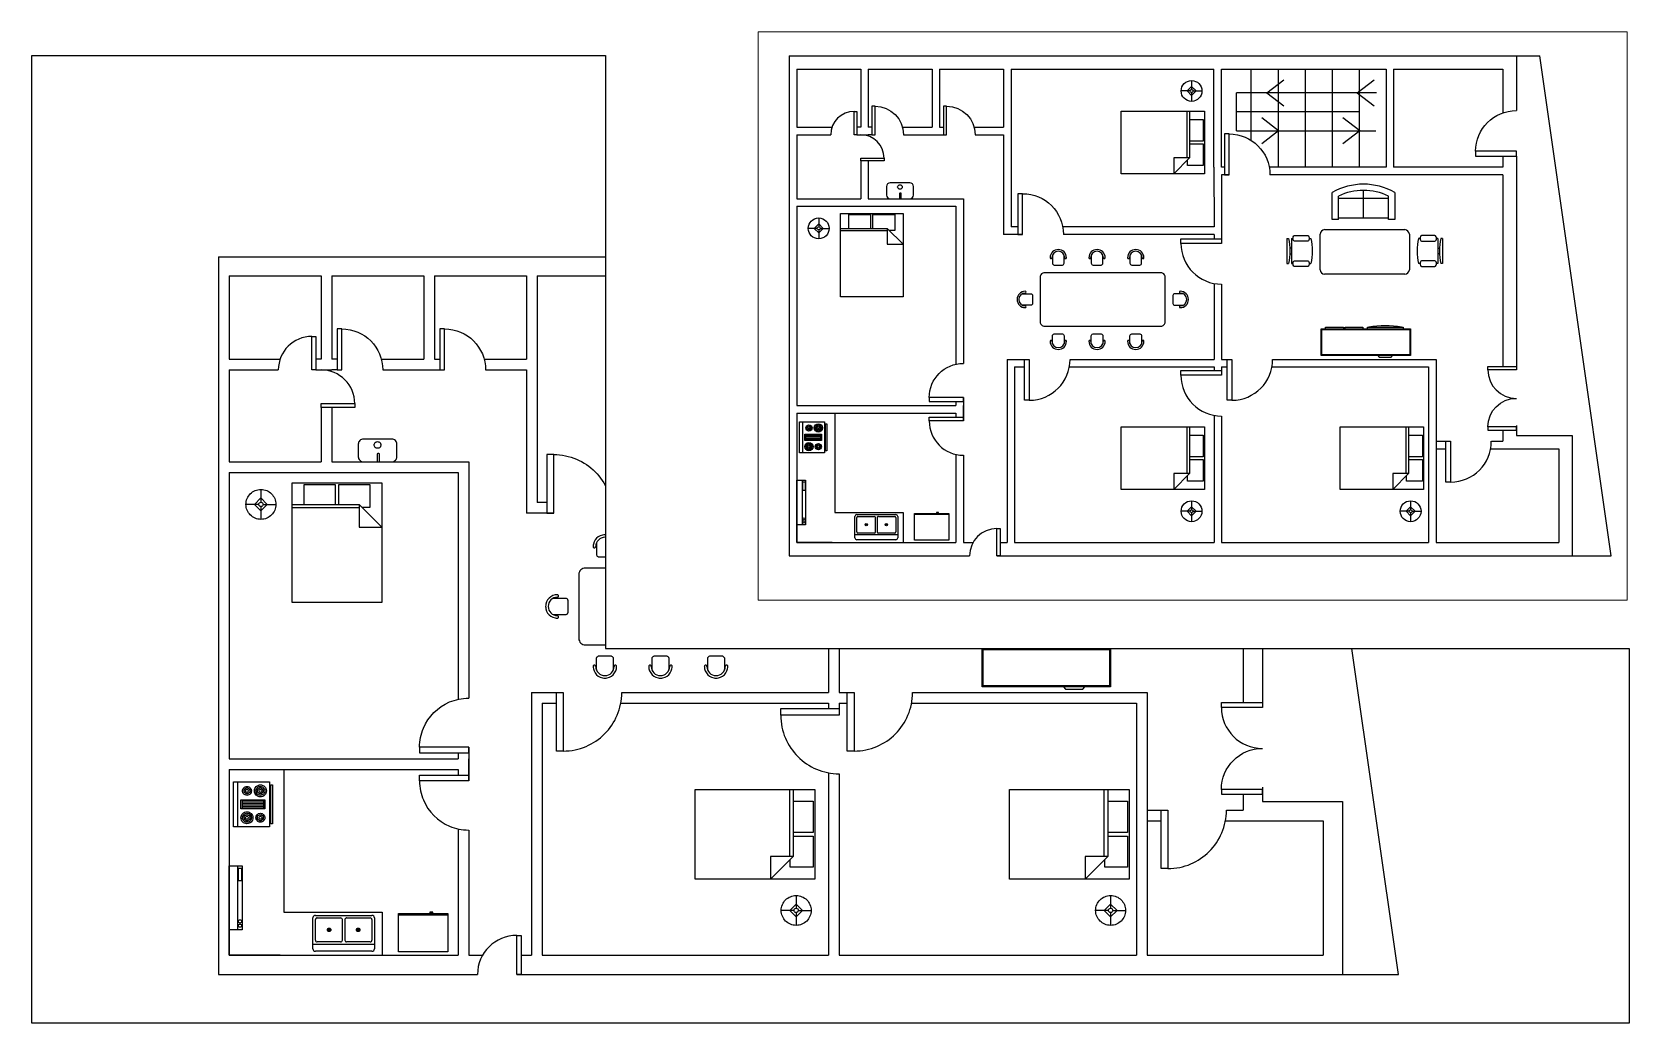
# Paper-space layout 'Layout1' of a CAD drawing. Header units: inches. Extents: x 7 to 275, y 4 to 171.
# The model-space entities are those that its viewports show. They can reach past a viewport. Long polylines and large blocks are cut down to what shows.
import ezdxf

# ---------------------------------------------------------------- set-up
doc = ezdxf.new("R2010")
doc.units = ezdxf.units.IN
doc.header["$MEASUREMENT"] = 0
doc.layers.add('Blocks', color=7, linetype='Continuous')

# ---------------------------------------------------------------- blocks, each defined once
blk = doc.blocks.new('door')
blk.add_lwpolyline([(0, -3.18), (-27.39, -3.18), (-27.39, 0), (0, 0)], close=True)
blk.add_arc((0, -3.18), 27.39, 180, 270)
blk = doc.blocks.new('dining table')
for points in [[(8.27, 29.89), (8.27, 24.35, 0.414214), (9.47, 23.15), (14.87, 23.15, 0.414214), (16.07, 24.35), (16.07, 29.89)], [(34.27, 29.89), (34.27, 24.35, 0.414214), (35.47, 23.15), (40.88, 23.15, 0.414214), (42.08, 24.35), (42.08, 29.89)], [(60.28, 29.89), (60.28, 24.35, 0.414214), (61.48, 23.15), (66.89, 23.15, 0.414214), (68.09, 24.35), (68.09, 29.89)], [(-11.9, 3.9), (-6.36, 3.9, -0.414214), (-5.16, 2.7), (-5.16, -2.7, -0.414214), (-6.36, -3.9), (-11.9, -3.9)], [(95.9, 3.9), (90.36, 3.9, 0.414214), (89.16, 2.7), (89.16, -2.7, 0.414214), (90.36, -3.9), (95.9, -3.9)], [(8.27, -29.89), (8.27, -24.35, -0.414214), (9.47, -23.15), (14.87, -23.15, -0.414214), (16.07, -24.35), (16.07, -29.89)], [(34.27, -29.89), (34.27, -24.35, -0.414214), (35.47, -23.15), (40.88, -23.15, -0.414214), (42.08, -24.35), (42.08, -29.89)], [(60.28, -29.89), (60.28, -24.35, -0.414214), (61.48, -23.15), (66.89, -23.15, -0.414214), (68.09, -24.35), (68.09, -29.89)]]:
    blk.add_lwpolyline(points, format="xyb")
blk.add_lwpolyline([(3, -18), (81, -18, 0.414214), (84, -15), (84, 15, 0.414214), (81, 18), (3, 18, 0.414214), (0, 15), (0, -15, 0.414214)], format="xyb", close=True)
for centre, radius, start, end in [((12.17, 28.05), 5.49, 0, 180), ((12.17, 28.05), 4.31, 0, 180), ((38.18, 28.05), 5.49, 0, 180), ((38.18, 28.05), 4.31, 0, 180), ((64.19, 28.05), 5.49, 0, 180), ((64.19, 28.05), 4.31, 0, 180), ((7.26, 28.05), 0.588, 180, 0), ((17.07, 28.05), 0.588, 180, 0), ((33.27, 28.05), 0.588, 180, 0), ((43.08, 28.05), 0.588, 180, 0), ((59.28, 28.05), 0.588, 180, 0), ((69.09, 28.05), 0.588, 180, 0), ((-10.06, 0), 5.49, 90, 270), ((-10.06, 0), 4.31, 90, 270), ((-10.06, 4.9), 0.588, 270, 90), ((94.06, 4.9), 0.588, 90, 270), ((94.06, 0), 5.49, 270, 90), ((94.06, 0), 4.31, 270, 90), ((-10.06, -4.9), 0.588, 270, 90), ((94.06, -4.9), 0.588, 90, 270), ((7.26, -28.05), 0.588, 0, 180), ((12.17, -28.05), 5.49, 180, 0), ((12.17, -28.05), 4.31, 180, 0), ((17.07, -28.05), 0.588, 0, 180), ((33.27, -28.05), 0.588, 0, 180), ((38.18, -28.05), 5.49, 180, 0), ((38.18, -28.05), 4.31, 180, 0), ((43.08, -28.05), 0.588, 0, 180), ((59.28, -28.05), 0.588, 0, 180), ((64.19, -28.05), 5.49, 180, 0), ((64.19, -28.05), 4.31, 180, 0), ((69.09, -28.05), 0.588, 0, 180)]:
    blk.add_arc(centre, radius, start, end)
blk = doc.blocks.new('Bed - Queen')
at = {"linetype": 'Continuous'}
for p, q in [((0, -80.00003), (0, 0)), ((0, 0), (59.99999, 0)), ((59.99999, 0), (59.99999, -80.00003)), ((7.99999, -1.2), (28.79998, -1.2)), ((7.99999, -14.4), (7.99999, -1.2)), ((28.79998, -1.2), (28.79998, -14.4)), ((31.19999, -1.2), (51.99999, -1.2)), ((31.19999, -14.4), (31.19999, -1.2)), ((51.99999, -1.2), (51.99999, -16.4)), ((0, -14.4), (44.8, -14.4)), ((44.8, -16.8), (0, -16.8)), ((59.99999, -29.6), (44.8, -14.4)), ((44.8, -14.4), (44.8, -29.6)), ((51.99999, -16.4), (46.79936, -16.4)), ((44.8, -29.6), (59.99999, -29.6)), ((59.99999, -80.00003), (0, -80.00003))]:
    blk.add_line(p, q, dxfattribs=at)
blk = doc.blocks.new('Lamp - Table')
at = {"linetype": 'Continuous'}
for p, q in [((-1, 0), (-7, 0)), ((0, 3), (-3, 0)), ((-3, 0), (0, -3)), ((0, 7), (0, 1)), ((3, 0), (0, 3)), ((0, -3), (3, 0)), ((1, 0), (7, 0)), ((0, -1), (0, -7))]:
    blk.add_line(p, q, dxfattribs=at)
for radius in [7, 1]:
    blk.add_circle((0, 0), radius, dxfattribs=at)
blk = doc.blocks.new('Sofa - Roundback Loveseat 5 ft.')
at = {"linetype": 'Continuous'}
for p, q in [((0, -32.44198), (0, -5.99998)), ((-24, -33.99998), (-24, -11.46958)), ((-23.9998, -13.38178), (23.99986, -13.38178)), ((24.00004, -33.99998), (24.00004, -11.46958)), ((-24, -32.44198), (24.00004, -32.44198))]:
    blk.add_line(p, q, dxfattribs=at)
for points in [[(-24, -33.99998), (-30, -33.99998), (-30, -7.99998)], [(30.00004, -7.99998), (30.00004, -33.99998), (24.00004, -33.99998)]]:
    blk.add_lwpolyline(points, dxfattribs=at)
for centre, radius, start, end in [((0, -60.24998), 60.24998, 60.13715, 119.8628), ((0, -61.38438), 55.38444, 64.32083, 115.6792)]:
    blk.add_arc(centre, radius, start, end, dxfattribs=at)
blk = doc.blocks.new('Chair - Desk')
at = {"linetype": 'Continuous'}
for p, q in [((-8.5, 0), (-8.5, -1)), ((-8.5, 0), (8.5, 0)), ((8.5, 0), (8.5, -1)), ((-10.5, -5), (-10.5, -14)), ((-8.5, -3), (-8.5, -4)), ((-8.5, -3), (8.5, -3)), ((-6.5, -14), (-6.5, -5)), ((-2, -3), (-2, -1.9355)), ((2, -1.9576), (2, -3)), ((6.5, -5), (6.5, -14)), ((8.5, -3), (8.5, -4)), ((10.5, -14), (10.5, -5)), ((-8.5, -15), (-8.5, -16)), ((8.5, -15), (8.5, -16))]:
    blk.add_line(p, q, dxfattribs=at)
for centre, radius, start, end in [((-8.5, -6.5), 2.5, 36.8699, 143.1301), ((0, 34.625), 36.625, 256.5803, 283.4197), ((8.5, -6.5), 2.5, 36.8699, 143.1301), ((-8.5, -12.5), 2.5, 216.8699, 323.1301), ((8.5, -12.5), 2.5, 216.8699, 323.1301), ((0, 19.625), 36.625, 256.5803, 283.4197)]:
    blk.add_arc(centre, radius, start, end, dxfattribs=at)
blk = doc.blocks.new('Entertainment Center')
at = {"linetype": 'Continuous'}
for p, q in [((-4, 0), (-5, -1)), ((4, 0), (-4, 0)), ((5, -1), (4, 0)), ((-17, -19), (-17, -1)), ((-17, -1), (43, -1)), ((-16.5, -18.5), (-16.5, -1.5)), ((-16.5, -1.5), (42.5, -1.5)), ((42.5, -1.5), (42.5, -18.5)), ((43, -1), (43, -19)), ((43, -19), (-17, -19)), ((42.5, -18.5), (-16.5, -18.5)), ((-12, -20), (-12, -19)), ((12, -20), (-12, -20)), ((12, -19), (12, -20)), ((15, -20), (15, -19)), ((27, -20), (15, -20)), ((27, -19), (27, -20)), ((28, -20), (28, -19)), ((40, -20), (28, -20)), ((40, -19), (40, -20))]:
    blk.add_line(p, q, dxfattribs=at)
blk.add_arc((0, 40), 61, 259.6111, 280.3889, dxfattribs=at)
blk = doc.blocks.new('Range-Oven - 30 in top')
for p, q in [((0, -3), (30, -3)), ((12, -6), (18, -6)), ((13, -20), (13, -6)), ((14, -6), (14, -20)), ((15, -20), (15, -6)), ((16, -6), (16, -20)), ((17, -20), (17, -6)), ((18, -20), (12, -20)), ((6, -24), (6, -25)), ((8, -25), (8, -24)), ((22, -25), (22, -24)), ((24, -24), (24, -25))]:
    blk.add_line(p, q)
for points in [[(0, -24), (0, 0), (30, 0), (30, -24)], [(12, -21), (12, -5), (18, -5), (18, -21)], [(2, -26), (2, -25), (28, -25), (28, -26)]]:
    blk.add_lwpolyline(points, close=True)
for centre, radius in [((6, -9), 4), ((6, -9), 3), ((6, -9), 2), ((6, -9), 1), ((24, -9), 3), ((24, -9), 2), ((24, -9), 1), ((6, -18), 3), ((6, -18), 2), ((6, -18), 1), ((24, -18), 4), ((24, -18), 3), ((24, -18), 2), ((24, -18), 1)]:
    blk.add_circle(centre, radius)
blk = doc.blocks.new('Refrigerator-2 door - 36 in top')
for p, q in [((0, -26.999999), (36, -26.999999)), ((11, -27.999999), (11, -28.999999)), ((11, -28.999999), (13, -28.999999)), ((12, -26.999999), (12, -28.999999)), ((13, -28.999999), (13, -27.999999))]:
    blk.add_line(p, q)
blk.add_lwpolyline([(0, -27.999999), (0, 0), (36, 0), (36, -27.999999)], close=True)
blk = doc.blocks.new('Sink-double - 36 in top')
for p, q in [((-18, -4), (18, -4)), ((-0.75, -18.5), (-0.75, -6.5)), ((0.75, -6.5), (0.75, -18.5))]:
    blk.add_line(p, q)
for points in [[(-16.5, 0), (16.5, 0)], [(-18, -19.5), (-18, -1.5)], [(-16.5, -18.5), (-16.5, -6.5)], [(-15.5, -5.5), (-1.75, -5.5)], [(1.75, -5.5), (15.5, -5.5)], [(16.5, -6.5), (16.5, -18.5)], [(18, -1.5), (18, -19.5)], [(16.5, -21), (-16.5, -21)], [(-1.75, -19.5), (-15.5, -19.5)], [(15.5, -19.5), (1.75, -19.5)]]:
    blk.add_lwpolyline(points)
for centre, radius in [((-8.5, -12.5), 1), ((-8.5, -12.5), 0.5), ((8.5, -12.5), 1), ((8.5, -12.5), 0.5)]:
    blk.add_circle(centre, radius)
for centre, radius, start, end in [((-16.5, -1.5), 1.5, 90, 180), ((16.5, -1.5), 1.5, 0, 90), ((-15.5, -6.5), 1, 90, 180), ((-1.75, -6.5), 1, 0, 90), ((1.75, -6.5), 1, 90, 180), ((15.5, -6.5), 1, 0, 90), ((-15.5, -18.5), 1, 180, 270), ((-1.75, -18.5), 1, 270, 0), ((1.75, -18.5), 1, 180, 270), ((15.5, -18.5), 1, 270, 0), ((-16.5, -19.5), 1.5, 180, 270), ((16.5, -19.5), 1.5, 270, 0)]:
    blk.add_arc(centre, radius, start, end)
blk = doc.blocks.new('Range Hood - 30 in front')
blk.add_line((0, -4), (30.0001, -4))
for points in [[(0, -6), (0, 0), (30.0001, 0), (30.0001, -6)], [(23, -5.75), (23, -4.25), (29, -4.25), (29, -5.75)]]:
    blk.add_lwpolyline(points, close=True)
for centre in [(2, -5), (4, -5)]:
    blk.add_circle(centre, 0.75)

msp = doc.modelspace()

# ---------------------------------------------------------------- linework, layer by layer
for p, q in [((7.11, 7.23), (495.43, 7.23)), ((7.11, 7.23), (7.11, -328.77)), ((495.43, 7.23), (495.43, -29.52)), ((495.43, 7.23), (495.43, -29.52)), ((12.11, -1.77), (12.11, -40.77)), ((12.11, -1.77), (55.11, -1.77)), ((55.11, -1.77), (55.11, -40.77)), ((60.11, -1.77), (60.11, -40.77)), ((60.11, -1.77), (103.11, -1.77)), ((103.11, -1.77), (103.11, -40.77)), ((108.11, -1.77), (108.11, -40.77)), ((108.11, -1.77), (151.11, -1.77)), ((151.11, -1.77), (151.11, -40.77)), ((156.11, -1.77), (156.11, -107.78)), ((156.11, -1.77), (292.31, -1.77)), ((292.31, -67.67), (292.31, -1.77)), ((297.31, -67.67), (297.31, -1.77)), ((297.31, -1.77), (407.98, -1.77)), ((317.22, -1.77), (317.22, -49.53)), ((335.37, -1.77), (335.37, -67.67)), ((353.52, -1.77), (353.52, -67.67)), ((371.67, -1.77), (371.67, -67.67)), ((389.82, -1.77), (389.82, -67.67)), ((407.98, -1.77), (407.98, -67.67)), ((412.98, -1.77), (412.98, -67.67)), ((412.98, -1.77), (486.43, -1.77)), ((486.43, -1.77), (486.43, -31.04)), ((327.96, -17.57), (339.31, -8.82)), ((388.59, -17.57), (399.94, -8.82)), ((307.42, -43.22), (307.42, -17.57)), ((401.46, -17.57), (307.42, -17.57)), ((327.96, -17.57), (339.31, -26.31)), ((388.59, -17.57), (399.94, -26.31)), ((307.42, -30.22), (389.82, -30.22)), ((335.78, -43.22), (324.43, -34.48)), ((390.26, -43.22), (378.91, -34.48)), ((12.11, -40.77), (35.86, -40.77)), ((55.11, -40.77), (52.55, -40.77)), ((62.5, -40.77), (60.11, -40.77)), ((83.23, -40.77), (103.11, -40.77)), ((108.11, -40.77), (110.62, -40.77)), ((131.36, -40.77), (151.11, -40.77)), ((307.42, -43.22), (400.98, -43.22)), ((335.78, -43.22), (324.43, -51.97)), ((390.26, -43.22), (378.91, -51.97)), ((12.11, -45.77), (35.05, -45.77)), ((12.11, -45.77), (12.11, -88.77)), ((52.55, -45.77), (60.11, -45.77)), ((62.5, -45.77), (60.11, -45.77)), ((83.9, -45.77), (110.62, -45.77)), ((132.03, -45.77), (151.11, -45.77)), ((151.11, -45.77), (151.11, -112.78)), ((55.11, -63.28), (55.11, -88.77)), ((60.11, -63.28), (60.11, -88.77)), ((486.39, -60.1), (495.43, -60.1)), ((495.43, -60.1), (495.43, -67.67)), ((292.31, -67.67), (292.51, -107.78)), ((297.31, -67.65), (297.31, -67.67)), ((299.38, -67.67), (297.31, -67.67)), ((302.56, -72.67), (297.31, -72.67)), ((297.33, -72.67), (297.51, -107.78)), ((407.98, -67.67), (329.49, -67.67)), ((486.43, -72.67), (329.95, -72.67)), ((486.43, -67.67), (412.98, -67.67)), ((12.11, -88.77), (55.11, -88.77)), ((60.11, -88.77), (124.11, -88.77)), ((124.11, -88.77), (124.11, -199.39)), ((12.11, -93.77), (119.11, -93.77)), ((12.11, -93.77), (12.11, -227.77)), ((119.11, -93.77), (119.11, -199.94)), ((160.69, -107.78), (156.11, -107.78)), ((292.59, -107.78), (190.8, -107.78)), ((297.51, -107.78), (297.51, -115.63)), ((163.87, -112.78), (151.11, -112.78)), ((292.53, -112.78), (191.26, -112.78)), ((292.53, -112.78), (292.54, -115.63)), ((292.54, -115.63), (297.51, -115.63)), ((292.51, -145.74), (292.51, -146.2)), ((292.51, -146.2), (292.51, -196.77)), ((297.51, -146.2), (297.51, -196.77)), ((153.51, -196.77), (153.51, -319.77)), ((153.51, -196.77), (168.34, -196.77)), ((195.73, -196.77), (292.51, -196.77)), ((297.51, -196.77), (304.39, -196.77)), ((331.78, -196.77), (341.03, -196.77)), ((331.78, -196.77), (441.51, -196.77)), ((441.51, -196.77), (441.51, -319.77)), ((158.51, -201.77), (158.51, -319.77)), ((158.51, -201.77), (165.16, -201.77)), ((195.27, -201.77), (292.51, -201.77)), ((292.51, -201.77), (292.51, -204.24)), ((297.51, -201.77), (297.51, -207.42)), ((297.51, -201.77), (301.21, -201.77)), ((331.32, -201.77), (436.51, -201.77)), ((436.51, -201.77), (436.51, -319.77)), ((124.11, -222.4), (124.11, -238.12)), ((12.11, -227.77), (119.11, -227.77)), ((119.11, -225.07), (119.11, -227.77)), ((124.11, -237.8), (124.11, -227.74)), ((12.11, -232.77), (119.11, -232.77)), ((12.11, -232.77), (12.11, -319.77)), ((119.11, -232.77), (119.11, -235.44)), ((292.51, -234.35), (292.51, -319.77)), ((297.51, -234.81), (297.51, -319.77)), ((486.43, -244.26), (486.43, -251.77)), ((495.43, -241.08), (495.43, -247.77)), ((441.51, -251.77), (451.24, -251.77)), ((478.64, -251.77), (486.43, -251.77)), ((495.43, -247.77), (532.92, -247.77)), ((532.92, -247.77), (532.92, -328.77)), ((119.11, -260.58), (119.11, -319.77)), ((124.11, -261.13), (124.11, -319.77)), ((441.51, -256.77), (448.06, -256.77)), ((478.18, -256.77), (523.92, -256.77)), ((523.92, -256.77), (523.92, -319.77)), ((12.11, -319.77), (119.11, -319.77)), ((124.11, -319.77), (130.6, -319.77)), ((148.71, -319.77), (153.51, -319.77)), ((158.51, -319.77), (292.51, -319.77)), ((297.51, -319.77), (436.51, -319.77)), ((441.51, -319.77), (523.92, -319.77)), ((7.11, -328.77), (128.19, -328.77)), ((146.58, -328.77), (532.92, -328.77))]:
    msp.add_line(p, q)
at = {"color": 251, "true_color": 0x636466}
for p, q in [((495.43, 7.23), (511.11, 7.23)), ((559.11, -328.77), (511.11, 7.23)), ((532.92, -328.77), (559.11, -328.77))]:
    msp.add_line(p, q, dxfattribs=at)
for points in [[(486.43, -60.1), (486.43, -67.67)], [(486.43, -72.67), (486.43, -109.49), (486.43, -164.28), (486.43, -201.51)], [(495.43, -67.67), (495.43, -109.49), (495.43, -164.28), (495.43, -201.51)], [(12.11, -319.77), (12.11, -296.07)], [(35.84, -319.77), (12.11, -319.77)]]:
    msp.add_lwpolyline(points)
at = {"layer": 'Blocks', "linetype": 'Continuous'}
for p, q in [((366.59, -109.53), (420.59, -109.53)), ((363.59, -136.53), (363.59, -112.53)), ((423.59, -112.53), (423.59, -136.53)), ((420.59, -139.53), (366.59, -139.53))]:
    msp.add_line(p, q, dxfattribs=at)
at = {"layer": 'Blocks'}
for points in [[(74.84, -88.77), (88.14, -88.77, 0.414214), (90.54, -86.37), (90.54, -80.55, 0.414214), (88.14, -78.15), (74.84, -78.15, 0.414214), (72.44, -80.55), (72.44, -86.37, 0.414214)], [(81.6, -88.77), (82.03, -88.77, 0.414214), (82.39, -88.41), (82.39, -85.31, 0.414214), (82.03, -84.95), (81.6, -84.95, 0.414214), (81.24, -85.31), (81.24, -88.41, 0.414214)]]:
    msp.add_lwpolyline(points, format="xyb", close=True, dxfattribs=at)
msp.add_lwpolyline([(37.64, -232.77), (37.64, -299.57), (83.57, -299.57), (83.57, -319.77)], dxfattribs=at)
msp.add_circle((81.49, -80.9), 1.56, dxfattribs=at)
at = {"layer": 'Blocks', "linetype": 'Continuous'}
for centre, start, end in [((367.09, -113.03), 98.1301, 171.8699), ((420.09, -113.03), 8.1301, 81.8699), ((367.09, -136.03), 188.1301, 261.8699), ((420.09, -136.03), 278.1301, 351.8699)]:
    msp.add_arc(centre, 3.54, start, end, dxfattribs=at)

# ---------------------------------------------------------------- block references
for p, xscale, yscale, zscale, rotation in [((62.5, -45.77), -0.7, 0.7, 0.7, 90), ((110.62, -45.77), -0.7, 0.7, 0.7, 90), ((52.55, -45.77), 0.5725587373067796, 0.5725587373067796, 0.5725587373067796, 270), ((55.11, -63.28), 0.5725587373067796, 0.5725587373067796, 0.5725587373067796, 180), ((124.11, -225.07), -0.84, 0.84, 0.84, 180), ((495.43, -244.31), -0.7, 0.7, 0.7, 180), ((148.71, -328.77), 0.6695283709643379, 0.6695283709643379, 0.6695283709643379, 270)]:
    msp.add_blockref('door', p, dxfattribs=dict(xscale=xscale, yscale=yscale, zscale=zscale, rotation=rotation))
at = {"xscale": -1}
for p, rotation in [((495.43, -60.1), 180), ((299.38, -72.67), 90), ((160.69, -112.78), 90)]:
    msp.add_blockref('door', p, dxfattribs=dict(at, rotation=rotation))
for p in [(297.51, -115.63), (297.51, -204.24)]:
    msp.add_blockref('door', p)
for name, p, rotation in [('Entertainment Center', (407.37, -195.13), 180), ('door', (165.16, -196.77), 90.00000000000001), ('door', (301.21, -196.77), 90.00000000000001), ('door', (448.06, -251.77), 90.00000000000001)]:
    msp.add_blockref(name, p, dxfattribs=dict(rotation=rotation))
for p, xscale, yscale, zscale in [((495.43, -201.51), 0.7, 0.7, 0.7), ((124.11, -235.44), 0.84, 0.84, 0.84)]:
    msp.add_blockref('door', p, dxfattribs=dict(xscale=xscale, yscale=yscale, zscale=zscale))
at = {"layer": 'Blocks'}
for name, p in [('Lamp - Table', (277.32, -16.37)), ('Lamp - Table', (26.9, -108.71)), ('dining table', (175.66, -156.48)), ('Lamp - Table', (277.32, -298.77)), ('Lamp - Table', (424.43, -298.77))]:
    msp.add_blockref(name, p, dxfattribs=at)
for name, p, xscale, yscale, zscale, rotation in [('Bed - Queen', (286.06, -30.03), 0.7, 0.7, 0.7, 270), ('Range-Oven - 30 in top', (14.06, -259.59), 0.7, 0.7, 0.7, 90), ('Bed - Queen', (286.06, -242.09), 0.7, 0.7, 0.7, 270), ('Bed - Queen', (433.18, -242.09), 0.7, 0.7, 0.7, 270), ('Sink-double - 36 in top', (65.61, -317.86), 0.8, 0.8, 0.8, 180), ('Refrigerator-2 door - 36 in top', (114.32, -318.19), 0.6400000000000001, 0.6400000000000001, 0.6400000000000001, 180)]:
    msp.add_blockref(name, p, dxfattribs=dict(at, xscale=xscale, yscale=yscale, zscale=zscale, rotation=rotation))
at = {"layer": 'Blocks', "xscale": 0.7, "yscale": 0.7, "zscale": 0.7}
for name, p in [('Sofa - Roundback Loveseat 5 ft.', (392.77, -79)), ('Bed - Queen', (41.53, -98.63))]:
    msp.add_blockref(name, p, dxfattribs=at)
at = {"layer": 'Blocks', "xscale": -1, "rotation": 90}
msp.add_blockref('Chair - Desk', (341.38, -123.91), dxfattribs=at)
at = {"layer": 'Blocks'}
for name, p, rotation in [('Chair - Desk', (445.8, -123.91), 270), ('Range Hood - 30 in front', (12.11, -307.92), 89.99999999999999)]:
    msp.add_blockref(name, p, dxfattribs=dict(at, rotation=rotation))

psp = doc.layouts.get("Layout1")

# ---------------------------------------------------------------- linework, layer by layer
psp.add_lwpolyline([(6.68, 166.67), (103, 166.67), (103, 67.07), (274.83, 67.07), (274.83, 4.14), (6.68, 4.14), (6.68, 166.67)], close=True)

# ---------------------------------------------------------------- viewports
at = {"layer": '0', "view_target_point": (266.11, -160.96)}
psp.add_viewport(center=(201.55, 122.9), size=(145.9, 95.4614), view_center_point=(11.91, -6.67), view_height=381.8455, dxfattribs=at)
vp = psp.add_viewport(center=(140.75, 85.41), size=(268.15, 162.5235), view_center_point=(27.27, 35.93), view_height=452.885, status=3, dxfattribs=at)
vp.dxf.flags = 0x10000  # cut along an outline
vp.dxf.clipping_boundary_handle = psp.add_lwpolyline([(6.68, 166.67), (103, 166.67), (103, 67.07), (274.83, 67.07), (274.83, 4.14), (6.68, 4.14), (6.68, 166.67)], format="xyb", close=True, dxfattribs={"invisible": 1}).dxf.handle

doc.saveas('drawing.dxf')
